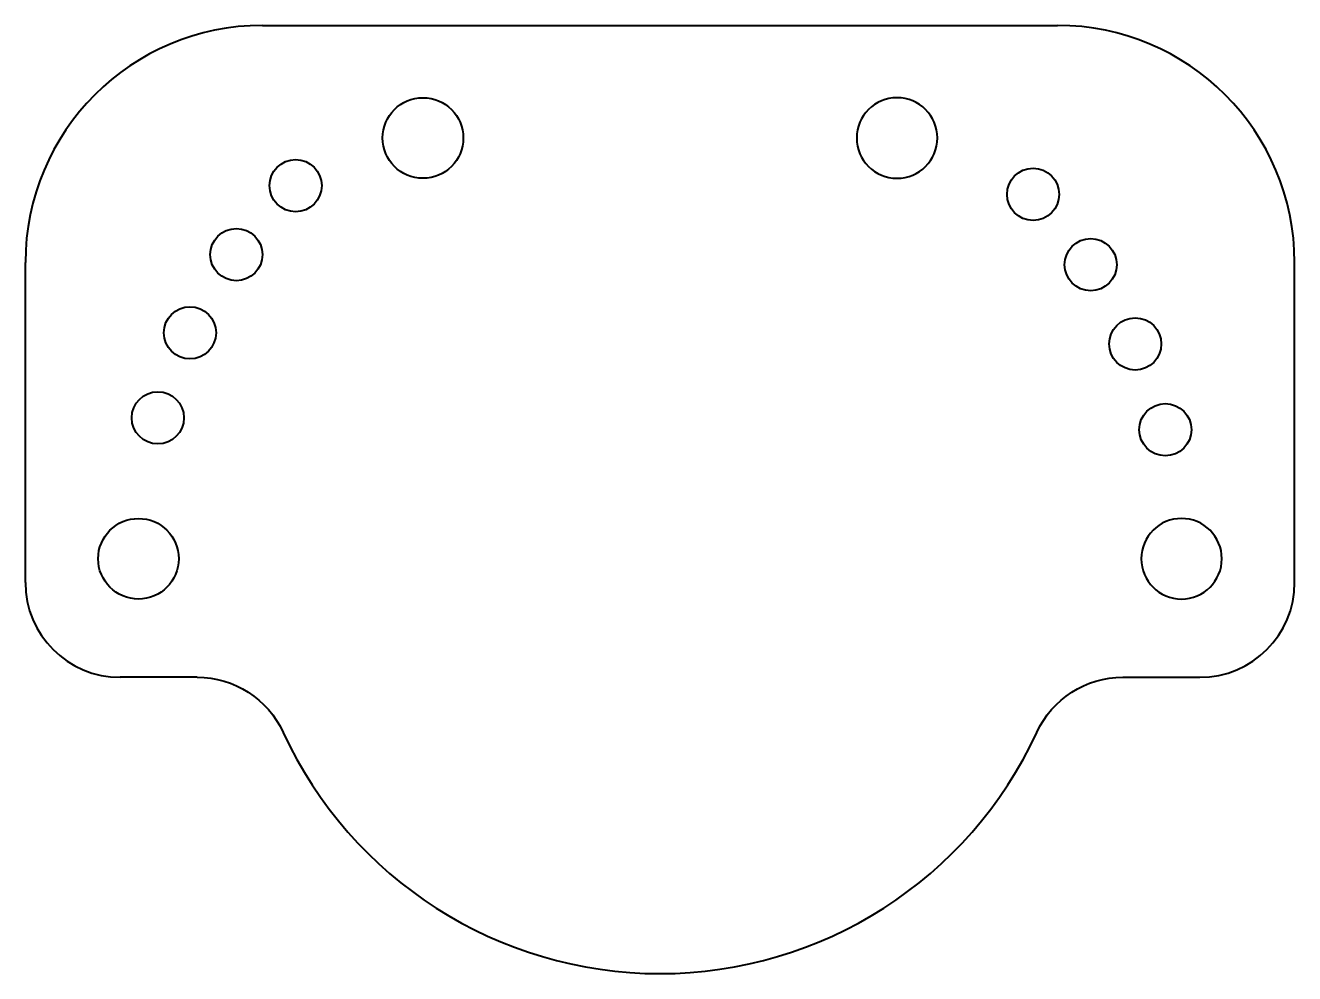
# Model space of a CAD drawing. Header units: inches. Extents: x -26.8 to 26.8, y -17.5 to 22.5.
import ezdxf

# ---------------------------------------------------------------- set-up
doc = ezdxf.new("R2010")
doc.units = ezdxf.units.IN
doc.header["$MEASUREMENT"] = 0
doc.layers.add('Visible', color=7, linetype='Continuous', lineweight=40)

msp = doc.modelspace()

# ---------------------------------------------------------------- linework, layer by layer
at = {"layer": 'Visible'}
for p, q in [((-16.771, 22.5, 4), (16.771, 22.5, 4)), ((-26.771, -1, 4), (-26.771, 12.5, 4)), ((26.771, -1, 4), (26.771, 12.5, 4)), ((-19.526, -5, 4), (-22.771, -5, 4)), ((19.526, -5, 4), (22.771, -5, 4))]:
    msp.add_line(p, q, dxfattribs=at)
for centre, radius in [((-10, 17.75, 4), 1.7), ((-15.372, 15.739, 4), 1.1), ((15.739, 15.372, 4), 1.1), ((-17.871, 12.83, 4), 1.1), ((18.169, 12.406, 4), 1.1), ((-19.828, 9.532, 4), 1.1), ((20.047, 9.062, 4), 1.1), ((-21.182, 5.944, 4), 1.1), ((21.316, 5.443, 4), 1.1), ((-22, 0, 4), 1.7)]:
    msp.add_circle(centre, radius, dxfattribs=at)
at = {"layer": 'Visible', "extrusion": (0, 0, -1)}
for centre in [(-10, 17.75, -4), (-22, 0, -4)]:
    msp.add_circle(centre, 1.7, dxfattribs=at)
at = {"layer": 'Visible'}
for centre, radius, start, end in [((-16.771, 12.5, 4), 10, 90, 180), ((16.771, 12.5, 4), 10, 0, 90), ((-22.771, -1, 4), 4, 180, 270), ((22.771, -1, 4), 4, 270, 0), ((0, 0, 4), 17.5, 204.7465, 335.2535)]:
    msp.add_arc(centre, radius, start, end, dxfattribs=at)
at = {"layer": 'Visible', "extrusion": (0, 0, -1)}
for centre, start, end in [((19.526, -9, -4), 90, 155.2535), ((-19.526, -9, -4), 24.7465, 90)]:
    msp.add_arc(centre, 4, start, end, dxfattribs=at)

doc.saveas('drawing.dxf')
